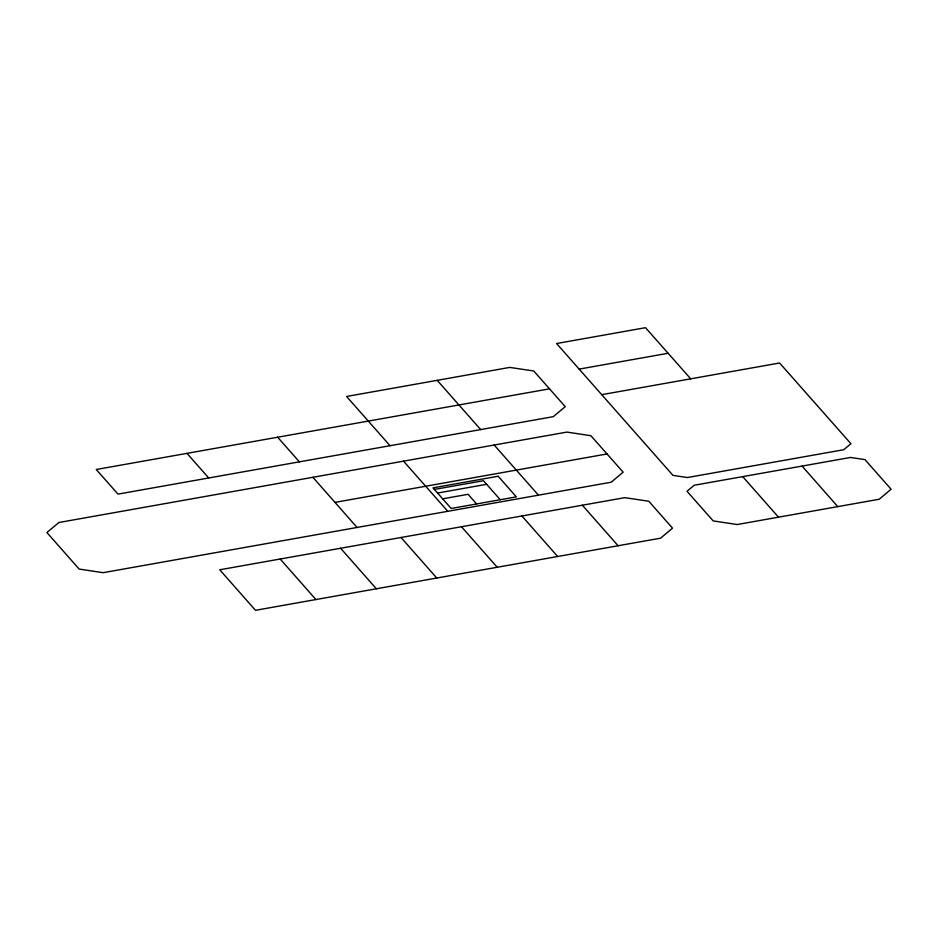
<?xml version="1.0" encoding="UTF-8"?>
<svg xmlns="http://www.w3.org/2000/svg" width="938" height="938" viewBox="0 0 938 938"><rect width="100%" height="100%" fill="white"/><g stroke="black" fill="none" stroke-linecap="round" stroke-linejoin="round"><path stroke-width="1.41" d="M579.168 369.103L668.126 353.263M549.539 388.836L96.251 469.504L118 494.115L553.303 416.66L565.227 406.635L533.769 371.014L509.78 367.403L346.579 396.481L390.044 445.702M601.739 394.675L779.595 362.994L850.93 443.709L843.731 449.724L687.413 477.536L672.968 475.367L556.574 343.531L645.52 327.69L690.708 378.823M494.185 445.022L58.906 522.501L46.9 532.526L79.155 569.073L103.145 572.684L611.177 482.214L623.137 472.177L590.917 435.724L566.939 432.09L494.185 445.022L538.447 495.17M334.995 502.381L607.038 453.957M434.376 489.437L483.457 480.702L500.271 499.731M437.554 493.036L486.634 484.301M442.666 498.828L468.085 494.303L476.598 503.952M802.072 466.08L850.543 457.451L864.953 459.608L891.1 489.226L879.176 499.251L737.209 524.53L713.208 520.918L687.003 491.266L694.19 485.251L802.072 466.08L837.775 506.626M315.907 599.546L255.488 610.31L219.75 569.776L624.802 497.656L648.803 501.255L672.523 528.153L660.598 538.178L315.907 599.546L280.181 559.013M186.967 453.359L208.705 477.97M742.72 476.621L778.505 517.178M582.346 505.207L618.095 545.74M437.214 380.336L480.678 429.581M521.903 515.97L557.653 556.504M461.484 526.734L497.21 567.267M403.539 461.168L447.789 511.316M401.042 537.497L436.791 578.031M277.648 437.225L299.374 461.836M312.882 477.301L357.097 527.473M340.611 548.261L376.349 588.783M498.148 476.246L432.981 487.854L451.19 508.478L516.357 496.87L498.148 476.246"/></g></svg>
